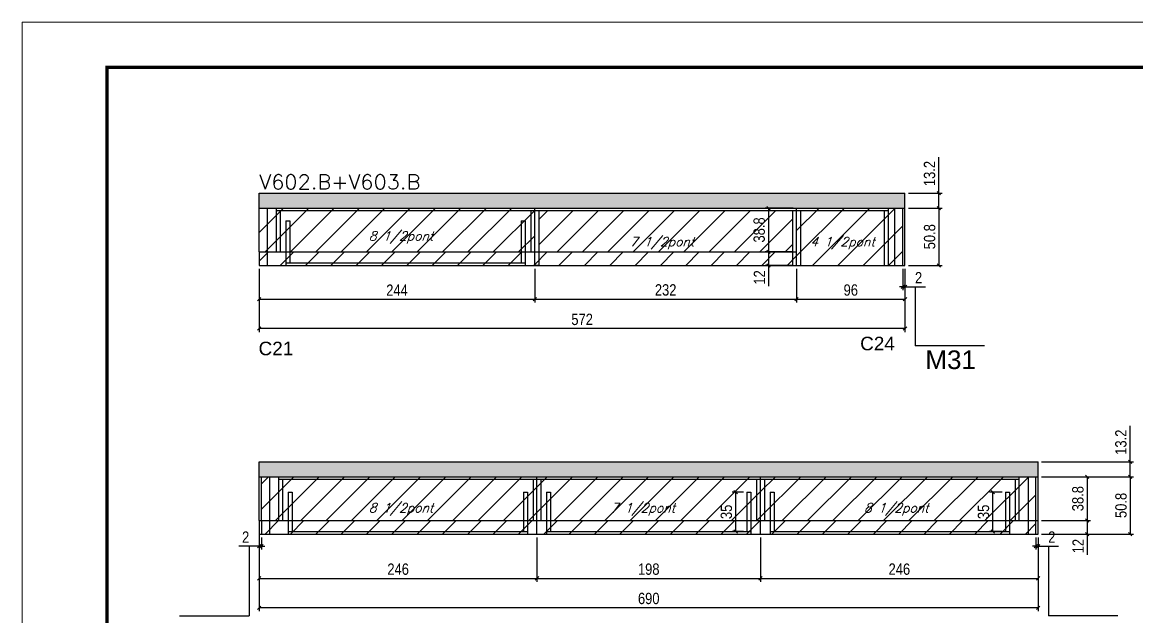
# Model space of a CAD drawing. Extents: x -20960 to -5926, y -2106 to 21915.
# Drawn here: x -9023 to -8036, y 19092 to 19618 of the extents above; entities that cross this region are included whole.
import ezdxf

# ---------------------------------------------------------------- set-up
doc = ezdxf.new("R2010")
doc.units = 0
doc.linetypes.add('DASHED', pattern=[0.75, 0.5, -0.25])
for name, color, linetype in [('5', 5, 'Continuous'), ('COTA', 241, 'Continuous'), ('NOMENCLATURA', 7, 'Continuous'), ('Painéis', 200, 'Continuous'), ('Reaproveitamento', 251, 'Continuous'), ('SARR_2.2x7', 40, 'Continuous'), ('SARR_3.5x7', 81, 'Continuous'), ('texto', 7, 'Continuous')]:
    doc.layers.add(name, color=color, linetype=linetype)
for name, color, linetype, lineweight in [('Folhas', 255, 'Continuous', 9), ('SARRAFO DE PRESSAO', 251, 'DASHED', 9), ('Texto Seção', 7, 'Continuous', 15)]:
    doc.layers.add(name, color=color, linetype=linetype, lineweight=lineweight)
doc.styles.add('COTA TECNICA', font='techl___.ttf', dxfattribs={"height": 10})
doc.styles.add('REGUA-120', font='ROMANS.shx', dxfattribs={"height": 15})
doc.styles.add('Romans', font='romans.shx')
doc.styles.get("Standard").update_dxf_attribs({"font": 'arial.ttf'})
doc.dimstyles.new('PAINEL', dxfattribs={"dimtxt": 10, "dimasz": 3, "dimexe": 3, "dimexo": 3, "dimgap": 3, "dimtad": 1, "dimdec": 1, "dimzin": 12, "dimdsep": 46, "dimtxsty": 'COTA TECNICA', "dimblk1": 'OBLIQUE', "dimblk2": 'OBLIQUE', "dimsah": 1, "dimcen": 0.9, "dimclrd": 4, "dimclre": 4, "dimclrt": 240, "dimadec": 1, "dimazin": 3, "dimtfac": 1, "dimtdec": 1, "dimtmove": 0, "dimatfit": 3, "dimfxl": 1, "dimtolj": 1, "dimtzin": 12, "dimarcsym": 0})
pattern_1 = [(45, (-149328.225, -7976.085), (-11.2253202, 11.2253202), [])]

# ---------------------------------------------------------------- blocks, each defined once
blk = doc.blocks.new('9999999999')
at = {"layer": 'Folhas'}
blk.add_lwpolyline([(98138.98, 34190.21), (99623.98, 34190.21), (99623.98, 35240.21), (98138.98, 35240.21)], close=True, dxfattribs=at)
at = {"layer": 'Folhas', "color": 30, "const_width": 3}
blk.add_lwpolyline([(98213.98, 34230.21), (99583.98, 34230.21), (99583.98, 35200.21), (98213.98, 35200.21)], close=True, dxfattribs=at)
blk = doc.blocks.new('_Oblique')
at = {"color": 0, "linetype": 'ByBlock', "lineweight": -2}
blk.add_line((-0.5, -0.5), (0.5, 0.5), dxfattribs=at)
blk = doc.blocks.new('*D170')
at = {"layer": 'COTA', "color": 4, "lineweight": -2, "ltscale": 25, "transparency": 16777216}
for p, q in [((-8813.55, 19400), (-8813.55, 19344.04)), ((-8241.55, 19400), (-8241.55, 19344.04)), ((-8241.55, 19347.04), (-8813.55, 19347.04))]:
    blk.add_line(p, q, dxfattribs=at)
at = {"layer": 'Defpoints', "color": 0, "ltscale": 25, "transparency": 16777216}
for p in [(-8813.55, 19403), (-8241.55, 19403), (-8813.55, 19347.04)]:
    blk.add_point(p, dxfattribs=at)
at = {"layer": 'COTA', "color": 4, "lineweight": -2, "ltscale": 25, "transparency": 16777216, "xscale": 3, "yscale": 3, "zscale": 3, "rotation": 180}
blk.add_blockref('_Oblique', (-8813.55, 19347.04), dxfattribs=at)
at = {"layer": 'COTA', "color": 4, "lineweight": -2, "ltscale": 25, "transparency": 16777216, "xscale": 3, "yscale": 3, "zscale": 3}
blk.add_blockref('_Oblique', (-8241.55, 19347.04), dxfattribs=at)
at = {"layer": 'COTA', "color": 240, "ltscale": 25, "transparency": 16777216, "insert": (-8527.55, 19355.14), "char_height": 10, "attachment_point": 5, "style": 'COTA TECNICA'}
blk.add_mtext('\\A1;572', dxfattribs=at)
blk = doc.blocks.new('*D171')
at = {"layer": 'COTA', "color": 4, "lineweight": -2, "ltscale": 25, "transparency": 16777216}
for p, q in [((-8813.55, 19400), (-8813.55, 19370.02)), ((-8569.55, 19400), (-8569.55, 19370.02)), ((-8813.55, 19373.02), (-8569.55, 19373.02))]:
    blk.add_line(p, q, dxfattribs=at)
at = {"layer": 'Defpoints', "color": 0, "ltscale": 25, "transparency": 16777216}
for p in [(-8813.55, 19403), (-8569.55, 19403), (-8569.55, 19373.02)]:
    blk.add_point(p, dxfattribs=at)
at = {"layer": 'COTA', "color": 4, "lineweight": -2, "ltscale": 25, "transparency": 16777216, "xscale": 3, "yscale": 3, "zscale": 3, "rotation": 180}
blk.add_blockref('_Oblique', (-8813.55, 19373.02), dxfattribs=at)
at = {"layer": 'COTA', "color": 4, "lineweight": -2, "ltscale": 25, "transparency": 16777216, "xscale": 3, "yscale": 3, "zscale": 3}
blk.add_blockref('_Oblique', (-8569.55, 19373.02), dxfattribs=at)
at = {"layer": 'COTA', "color": 240, "ltscale": 25, "transparency": 16777216, "insert": (-8691.55, 19381.1), "char_height": 10, "attachment_point": 5, "style": 'COTA TECNICA'}
blk.add_mtext('\\A1;244', dxfattribs=at)
blk = doc.blocks.new('*D172')
at = {"layer": 'COTA', "color": 4, "lineweight": -2, "ltscale": 25, "transparency": 16777216}
for p, q in [((-8569.55, 19400), (-8569.55, 19370.02)), ((-8337.55, 19400), (-8337.55, 19370.02)), ((-8569.55, 19373.02), (-8337.55, 19373.02))]:
    blk.add_line(p, q, dxfattribs=at)
at = {"layer": 'Defpoints', "color": 0, "ltscale": 25, "transparency": 16777216}
for p in [(-8569.55, 19403), (-8337.55, 19403), (-8337.55, 19373.02)]:
    blk.add_point(p, dxfattribs=at)
at = {"layer": 'COTA', "color": 4, "lineweight": -2, "ltscale": 25, "transparency": 16777216, "xscale": 3, "yscale": 3, "zscale": 3, "rotation": 180}
blk.add_blockref('_Oblique', (-8569.55, 19373.02), dxfattribs=at)
at = {"layer": 'COTA', "color": 4, "lineweight": -2, "ltscale": 25, "transparency": 16777216, "xscale": 3, "yscale": 3, "zscale": 3}
blk.add_blockref('_Oblique', (-8337.55, 19373.02), dxfattribs=at)
at = {"layer": 'COTA', "color": 240, "ltscale": 25, "transparency": 16777216, "insert": (-8453.55, 19381.24), "char_height": 10, "attachment_point": 5, "style": 'COTA TECNICA'}
blk.add_mtext('\\A1;232', dxfattribs=at)
blk = doc.blocks.new('*D173')
at = {"layer": 'COTA', "color": 4, "lineweight": -2, "ltscale": 25, "transparency": 16777216}
for p, q in [((-8337.55, 19400), (-8337.55, 19370.02)), ((-8241.55, 19400), (-8241.55, 19370.02)), ((-8337.55, 19373.02), (-8241.55, 19373.02))]:
    blk.add_line(p, q, dxfattribs=at)
at = {"layer": 'Defpoints', "color": 0, "ltscale": 25, "transparency": 16777216}
for p in [(-8337.55, 19403), (-8241.55, 19403), (-8241.55, 19373.02)]:
    blk.add_point(p, dxfattribs=at)
at = {"layer": 'COTA', "color": 4, "lineweight": -2, "ltscale": 25, "transparency": 16777216, "xscale": 3, "yscale": 3, "zscale": 3, "rotation": 180}
blk.add_blockref('_Oblique', (-8337.55, 19373.02), dxfattribs=at)
at = {"layer": 'COTA', "color": 4, "lineweight": -2, "ltscale": 25, "transparency": 16777216, "xscale": 3, "yscale": 3, "zscale": 3}
blk.add_blockref('_Oblique', (-8241.55, 19373.02), dxfattribs=at)
at = {"layer": 'COTA', "color": 240, "ltscale": 25, "transparency": 16777216, "insert": (-8289.55, 19381.15), "char_height": 10, "attachment_point": 5, "style": 'COTA TECNICA'}
blk.add_mtext('\\A1;96', dxfattribs=at)
blk = doc.blocks.new('*D174')
at = {"layer": 'COTA', "color": 4, "lineweight": -2, "ltscale": 25, "transparency": 16777216}
for p, q in [((-8238.55, 19453.8), (-8208.56, 19453.8)), ((-8211.56, 19453.8), (-8211.56, 19403)), ((-8238.55, 19403), (-8208.56, 19403))]:
    blk.add_line(p, q, dxfattribs=at)
at = {"layer": 'Defpoints', "color": 0, "ltscale": 25, "transparency": 16777216}
for p in [(-8241.55, 19453.8), (-8241.55, 19403), (-8211.56, 19403)]:
    blk.add_point(p, dxfattribs=at)
at = {"layer": 'COTA', "color": 4, "lineweight": -2, "ltscale": 25, "transparency": 16777216, "xscale": 3, "yscale": 3, "zscale": 3}
for p, rotation in [((-8211.56, 19453.8), 90), ((-8211.56, 19403), 270)]:
    blk.add_blockref('_Oblique', p, dxfattribs=dict(at, rotation=rotation))
at = {"layer": 'COTA', "color": 240, "ltscale": 25, "transparency": 16777216, "insert": (-8219.69, 19428.4), "char_height": 10, "attachment_point": 5, "rotation": 90, "style": 'COTA TECNICA'}
blk.add_mtext('\\A1;50.8', dxfattribs=at)
blk = doc.blocks.new('*D232')
at = {"layer": 'COTA', "color": 4, "lineweight": -2, "ltscale": 25, "transparency": 16777216}
for p, q in [((-8813.55, 19174.1), (-8813.55, 19096.94)), ((-8123.55, 19162.1), (-8123.55, 19096.94)), ((-8123.55, 19099.94), (-8813.55, 19099.94))]:
    blk.add_line(p, q, dxfattribs=at)
at = {"layer": 'Defpoints', "color": 0, "ltscale": 25, "transparency": 16777216}
for p in [(-8813.55, 19177.1), (-8123.55, 19165.1), (-8813.55, 19099.94)]:
    blk.add_point(p, dxfattribs=at)
at = {"layer": 'COTA', "color": 4, "lineweight": -2, "ltscale": 25, "transparency": 16777216, "xscale": 3, "yscale": 3, "zscale": 3, "rotation": 180}
blk.add_blockref('_Oblique', (-8813.55, 19099.94), dxfattribs=at)
at = {"layer": 'COTA', "color": 4, "lineweight": -2, "ltscale": 25, "transparency": 16777216, "xscale": 3, "yscale": 3, "zscale": 3}
blk.add_blockref('_Oblique', (-8123.55, 19099.94), dxfattribs=at)
at = {"layer": 'COTA', "color": 240, "ltscale": 25, "transparency": 16777216, "insert": (-8468.55, 19108.08), "char_height": 10, "attachment_point": 5, "style": 'COTA TECNICA'}
blk.add_mtext('\\A1;690', dxfattribs=at)
blk = doc.blocks.new('*D233')
at = {"layer": 'COTA', "color": 4, "lineweight": -2, "ltscale": 25, "transparency": 16777216}
for p, q in [((-8813.55, 19174.1), (-8813.55, 19122.93)), ((-8567.55, 19162.1), (-8567.55, 19122.93)), ((-8813.55, 19125.93), (-8567.55, 19125.93))]:
    blk.add_line(p, q, dxfattribs=at)
at = {"layer": 'Defpoints', "color": 0, "ltscale": 25, "transparency": 16777216}
for p in [(-8813.55, 19177.1), (-8567.55, 19165.1), (-8567.55, 19125.93)]:
    blk.add_point(p, dxfattribs=at)
at = {"layer": 'COTA', "color": 4, "lineweight": -2, "ltscale": 25, "transparency": 16777216, "xscale": 3, "yscale": 3, "zscale": 3, "rotation": 180}
blk.add_blockref('_Oblique', (-8813.55, 19125.93), dxfattribs=at)
at = {"layer": 'COTA', "color": 4, "lineweight": -2, "ltscale": 25, "transparency": 16777216, "xscale": 3, "yscale": 3, "zscale": 3}
blk.add_blockref('_Oblique', (-8567.55, 19125.93), dxfattribs=at)
at = {"layer": 'COTA', "color": 240, "ltscale": 25, "transparency": 16777216, "insert": (-8690.55, 19134.03), "char_height": 10, "attachment_point": 5, "style": 'COTA TECNICA'}
blk.add_mtext('\\A1;246', dxfattribs=at)
blk = doc.blocks.new('*D175')
at = {"layer": 'COTA', "color": 4, "lineweight": -2, "ltscale": 25, "transparency": 16777216}
for p, q in [((-8567.55, 19162.1), (-8567.55, 19122.93)), ((-8369.55, 19162.1), (-8369.55, 19122.93)), ((-8567.55, 19125.93), (-8369.55, 19125.93))]:
    blk.add_line(p, q, dxfattribs=at)
at = {"layer": 'Defpoints', "color": 0, "ltscale": 25, "transparency": 16777216}
for p in [(-8567.55, 19165.1), (-8369.55, 19165.1), (-8369.55, 19125.93)]:
    blk.add_point(p, dxfattribs=at)
at = {"layer": 'COTA', "color": 4, "lineweight": -2, "ltscale": 25, "transparency": 16777216, "xscale": 3, "yscale": 3, "zscale": 3, "rotation": 180}
blk.add_blockref('_Oblique', (-8567.55, 19125.93), dxfattribs=at)
at = {"layer": 'COTA', "color": 4, "lineweight": -2, "ltscale": 25, "transparency": 16777216, "xscale": 3, "yscale": 3, "zscale": 3}
blk.add_blockref('_Oblique', (-8369.55, 19125.93), dxfattribs=at)
at = {"layer": 'COTA', "color": 240, "ltscale": 25, "transparency": 16777216, "insert": (-8468.55, 19134.03), "char_height": 10, "attachment_point": 5, "style": 'COTA TECNICA'}
blk.add_mtext('\\A1;198', dxfattribs=at)
blk = doc.blocks.new('*D176')
at = {"layer": 'COTA', "color": 4, "lineweight": -2, "ltscale": 25, "transparency": 16777216}
for p, q in [((-8369.55, 19162.1), (-8369.55, 19122.93)), ((-8123.55, 19162.1), (-8123.55, 19122.93)), ((-8369.55, 19125.93), (-8123.55, 19125.93))]:
    blk.add_line(p, q, dxfattribs=at)
at = {"layer": 'Defpoints', "color": 0, "ltscale": 25, "transparency": 16777216}
for p in [(-8369.55, 19165.1), (-8123.55, 19165.1), (-8123.55, 19125.93)]:
    blk.add_point(p, dxfattribs=at)
at = {"layer": 'COTA', "color": 4, "lineweight": -2, "ltscale": 25, "transparency": 16777216, "xscale": 3, "yscale": 3, "zscale": 3, "rotation": 180}
blk.add_blockref('_Oblique', (-8369.55, 19125.93), dxfattribs=at)
at = {"layer": 'COTA', "color": 4, "lineweight": -2, "ltscale": 25, "transparency": 16777216, "xscale": 3, "yscale": 3, "zscale": 3}
blk.add_blockref('_Oblique', (-8123.55, 19125.93), dxfattribs=at)
at = {"layer": 'COTA', "color": 240, "ltscale": 25, "transparency": 16777216, "insert": (-8246.55, 19134.03), "char_height": 10, "attachment_point": 5, "style": 'COTA TECNICA'}
blk.add_mtext('\\A1;246', dxfattribs=at)
blk = doc.blocks.new('*D234')
at = {"layer": 'COTA', "color": 4, "lineweight": -2, "ltscale": 25, "transparency": 16777216}
for p, q in [((-8120.55, 19215.9), (-8077.11, 19215.9)), ((-8080.11, 19215.9), (-8080.11, 19177.1)), ((-8120.55, 19177.1), (-8077.11, 19177.1))]:
    blk.add_line(p, q, dxfattribs=at)
at = {"layer": 'Defpoints', "color": 0, "ltscale": 25, "transparency": 16777216}
for p in [(-8123.55, 19215.9), (-8123.55, 19177.1), (-8080.11, 19177.1)]:
    blk.add_point(p, dxfattribs=at)
at = {"layer": 'COTA', "color": 4, "lineweight": -2, "ltscale": 25, "transparency": 16777216, "xscale": 3, "yscale": 3, "zscale": 3}
for p, rotation in [((-8080.11, 19215.9), 90), ((-8080.11, 19177.1), 270)]:
    blk.add_blockref('_Oblique', p, dxfattribs=dict(at, rotation=rotation))
at = {"layer": 'COTA', "color": 240, "ltscale": 25, "transparency": 16777216, "insert": (-8088.35, 19196.5), "char_height": 10, "attachment_point": 5, "rotation": 90, "style": 'COTA TECNICA'}
blk.add_mtext('\\A1;38.8', dxfattribs=at)
blk = doc.blocks.new('*D235')
at = {"layer": 'COTA', "color": 4, "lineweight": -2, "ltscale": 25, "transparency": 16777216}
for p, q in [((-8042.03, 19229.1), (-8042.03, 19260.84)), ((-8120.55, 19229.1), (-8039.03, 19229.1)), ((-8042.03, 19215.9), (-8042.03, 19229.1)), ((-8120.55, 19215.9), (-8039.03, 19215.9))]:
    blk.add_line(p, q, dxfattribs=at)
at = {"layer": 'Defpoints', "color": 0, "ltscale": 25, "transparency": 16777216}
for p in [(-8123.55, 19229.1), (-8042.03, 19229.1), (-8123.55, 19215.9)]:
    blk.add_point(p, dxfattribs=at)
at = {"layer": 'COTA', "color": 4, "lineweight": -2, "ltscale": 25, "transparency": 16777216, "xscale": 3, "yscale": 3, "zscale": 3}
for p, rotation in [((-8042.03, 19229.1), 90), ((-8042.03, 19215.9), 270)]:
    blk.add_blockref('_Oblique', p, dxfattribs=dict(at, rotation=rotation))
at = {"layer": 'COTA', "color": 240, "ltscale": 25, "transparency": 16777216, "insert": (-8050.25, 19246.47), "char_height": 10, "attachment_point": 5, "rotation": 90, "style": 'COTA TECNICA'}
blk.add_mtext('\\A1;13.2', dxfattribs=at)
blk = doc.blocks.new('*D177')
at = {"layer": 'COTA', "color": 4, "lineweight": -2, "ltscale": 25, "transparency": 16777216}
for p, q in [((-8125.55, 19154.47), (-8128.55, 19154.47)), ((-8125.55, 19162.1), (-8125.55, 19151.47)), ((-8125.55, 19154.47), (-8123.55, 19154.47)), ((-8123.55, 19162.1), (-8123.55, 19151.47)), ((-8123.55, 19154.47), (-8105.44, 19154.47))]:
    blk.add_line(p, q, dxfattribs=at)
at = {"layer": 'Defpoints', "color": 0, "ltscale": 25, "transparency": 16777216}
for p in [(-8125.55, 19165.1), (-8123.55, 19165.1), (-8123.55, 19154.47)]:
    blk.add_point(p, dxfattribs=at)
at = {"layer": 'COTA', "color": 4, "lineweight": -2, "ltscale": 25, "transparency": 16777216, "xscale": 3, "yscale": 3, "zscale": 3}
blk.add_blockref('_Oblique', (-8125.55, 19154.47), dxfattribs=at)
at = {"layer": 'COTA', "color": 4, "lineweight": -2, "ltscale": 25, "transparency": 16777216, "xscale": 3, "yscale": 3, "zscale": 3, "rotation": 180}
blk.add_blockref('_Oblique', (-8123.55, 19154.47), dxfattribs=at)
at = {"layer": 'COTA', "color": 240, "ltscale": 25, "transparency": 16777216, "insert": (-8111.5, 19162.47), "char_height": 10, "attachment_point": 5, "style": 'COTA TECNICA'}
blk.add_mtext('\\A1;2', dxfattribs=at)
blk = doc.blocks.new('*D178')
at = {"layer": 'COTA', "color": 4, "lineweight": -2, "ltscale": 25, "transparency": 16777216}
for p, q in [((-8813.55, 19154.47), (-8831.66, 19154.47)), ((-8813.55, 19162.1), (-8813.55, 19151.47)), ((-8811.55, 19154.47), (-8813.55, 19154.47)), ((-8811.55, 19162.1), (-8811.55, 19151.47)), ((-8811.55, 19154.47), (-8808.55, 19154.47))]:
    blk.add_line(p, q, dxfattribs=at)
at = {"layer": 'Defpoints', "color": 0, "ltscale": 25, "transparency": 16777216}
for p in [(-8813.55, 19165.1), (-8811.55, 19165.1), (-8813.55, 19154.47)]:
    blk.add_point(p, dxfattribs=at)
at = {"layer": 'COTA', "color": 4, "lineweight": -2, "ltscale": 25, "transparency": 16777216, "xscale": 3, "yscale": 3, "zscale": 3}
blk.add_blockref('_Oblique', (-8813.55, 19154.47), dxfattribs=at)
at = {"layer": 'COTA', "color": 4, "lineweight": -2, "ltscale": 25, "transparency": 16777216, "xscale": 3, "yscale": 3, "zscale": 3, "rotation": 180}
blk.add_blockref('_Oblique', (-8811.55, 19154.47), dxfattribs=at)
at = {"layer": 'COTA', "color": 240, "ltscale": 25, "transparency": 16777216, "insert": (-8825.61, 19162.47), "char_height": 10, "attachment_point": 5, "style": 'COTA TECNICA'}
blk.add_mtext('\\A1;2', dxfattribs=at)
blk = doc.blocks.new('*D239')
at = {"layer": 'COTA', "color": 4, "lineweight": -2, "ltscale": 25, "transparency": 16777216}
for p, q in [((-8211.56, 19467), (-8211.56, 19498.73)), ((-8238.55, 19467), (-8208.56, 19467)), ((-8211.56, 19453.8), (-8211.56, 19467)), ((-8238.55, 19453.8), (-8208.56, 19453.8))]:
    blk.add_line(p, q, dxfattribs=at)
at = {"layer": 'Defpoints', "color": 0, "ltscale": 25, "transparency": 16777216}
for p in [(-8241.55, 19467), (-8211.56, 19467), (-8241.55, 19453.8)]:
    blk.add_point(p, dxfattribs=at)
at = {"layer": 'COTA', "color": 4, "lineweight": -2, "ltscale": 25, "transparency": 16777216, "xscale": 3, "yscale": 3, "zscale": 3}
for p, rotation in [((-8211.56, 19467), 90), ((-8211.56, 19453.8), 270)]:
    blk.add_blockref('_Oblique', p, dxfattribs=dict(at, rotation=rotation))
at = {"layer": 'COTA', "color": 240, "ltscale": 25, "transparency": 16777216, "insert": (-8219.78, 19484.36), "char_height": 10, "attachment_point": 5, "rotation": 90, "style": 'COTA TECNICA'}
blk.add_mtext('\\A1;13.2', dxfattribs=at)
blk = doc.blocks.new('*D240')
at = {"layer": 'COTA', "color": 4, "lineweight": -2, "ltscale": 25, "transparency": 16777216}
for p, q in [((-8243.55, 19400), (-8243.55, 19381.11)), ((-8241.55, 19400), (-8241.55, 19381.11)), ((-8243.55, 19384.11), (-8246.55, 19384.11)), ((-8243.55, 19384.11), (-8241.55, 19384.11)), ((-8241.55, 19384.11), (-8223.44, 19384.11))]:
    blk.add_line(p, q, dxfattribs=at)
at = {"layer": 'Defpoints', "color": 0, "ltscale": 25, "transparency": 16777216}
for p in [(-8243.55, 19403), (-8241.55, 19403), (-8241.55, 19384.11)]:
    blk.add_point(p, dxfattribs=at)
at = {"layer": 'COTA', "color": 4, "lineweight": -2, "ltscale": 25, "transparency": 16777216, "xscale": 3, "yscale": 3, "zscale": 3}
blk.add_blockref('_Oblique', (-8243.55, 19384.11), dxfattribs=at)
at = {"layer": 'COTA', "color": 4, "lineweight": -2, "ltscale": 25, "transparency": 16777216, "xscale": 3, "yscale": 3, "zscale": 3, "rotation": 180}
blk.add_blockref('_Oblique', (-8241.55, 19384.11), dxfattribs=at)
at = {"layer": 'COTA', "color": 240, "ltscale": 25, "transparency": 16777216, "insert": (-8229.5, 19392.11), "char_height": 10, "attachment_point": 5, "style": 'COTA TECNICA'}
blk.add_mtext('\\A1;2', dxfattribs=at)
blk = doc.blocks.new('*D241')
at = {"layer": 'COTA', "color": 4, "lineweight": -2, "ltscale": 25, "transparency": 16777216}
for p, q in [((-8120.55, 19177.1), (-8077.11, 19177.1)), ((-8080.11, 19177.1), (-8080.11, 19165.1)), ((-8120.55, 19165.1), (-8077.11, 19165.1)), ((-8080.11, 19165.1), (-8080.11, 19146.79))]:
    blk.add_line(p, q, dxfattribs=at)
at = {"layer": 'Defpoints', "color": 0, "ltscale": 25, "transparency": 16777216}
for p in [(-8123.55, 19177.1), (-8080.11, 19177.1), (-8123.55, 19165.1)]:
    blk.add_point(p, dxfattribs=at)
at = {"layer": 'COTA', "color": 4, "lineweight": -2, "ltscale": 25, "transparency": 16777216, "xscale": 3, "yscale": 3, "zscale": 3}
for p, rotation in [((-8080.11, 19177.1), 90), ((-8080.11, 19165.1), 270)]:
    blk.add_blockref('_Oblique', p, dxfattribs=dict(at, rotation=rotation))
at = {"layer": 'COTA', "color": 240, "ltscale": 25, "transparency": 16777216, "insert": (-8088.17, 19154.45), "char_height": 10, "attachment_point": 5, "rotation": 90, "style": 'COTA TECNICA'}
blk.add_mtext('\\A1;12', dxfattribs=at)
blk = doc.blocks.new('*D242')
at = {"layer": 'COTA', "color": 4, "lineweight": -2, "ltscale": 25, "transparency": 16777216}
for p, q in [((-8120.55, 19215.9), (-8039.03, 19215.9)), ((-8042.03, 19215.9), (-8042.03, 19165.1)), ((-8120.55, 19165.1), (-8039.03, 19165.1))]:
    blk.add_line(p, q, dxfattribs=at)
at = {"layer": 'Defpoints', "color": 0, "ltscale": 25, "transparency": 16777216}
for p in [(-8123.55, 19215.9), (-8123.55, 19165.1), (-8042.03, 19165.1)]:
    blk.add_point(p, dxfattribs=at)
at = {"layer": 'COTA', "color": 4, "lineweight": -2, "ltscale": 25, "transparency": 16777216, "xscale": 3, "yscale": 3, "zscale": 3}
for p, rotation in [((-8042.03, 19215.9), 90), ((-8042.03, 19165.1), 270)]:
    blk.add_blockref('_Oblique', p, dxfattribs=dict(at, rotation=rotation))
at = {"layer": 'COTA', "color": 240, "ltscale": 25, "transparency": 16777216, "insert": (-8050.16, 19190.5), "char_height": 10, "attachment_point": 5, "rotation": 90, "style": 'COTA TECNICA'}
blk.add_mtext('\\A1;50.8', dxfattribs=at)
blk = doc.blocks.new('*D243')
at = {"layer": 'COTA', "color": 4, "lineweight": -2, "ltscale": 25, "transparency": 16777216}
for p, q in [((-8155.55, 19202.27), (-8166.75, 19202.27)), ((-8163.75, 19167.3), (-8163.75, 19202.27)), ((-8155.55, 19167.3), (-8166.75, 19167.3))]:
    blk.add_line(p, q, dxfattribs=at)
at = {"layer": 'Defpoints', "color": 0, "ltscale": 25, "transparency": 16777216}
for p in [(-8163.75, 19202.27), (-8152.55, 19202.27), (-8152.55, 19167.3)]:
    blk.add_point(p, dxfattribs=at)
at = {"layer": 'COTA', "color": 4, "lineweight": -2, "ltscale": 25, "transparency": 16777216, "xscale": 3, "yscale": 3, "zscale": 3}
for p, rotation in [((-8163.75, 19202.27), 90), ((-8163.75, 19167.3), 270)]:
    blk.add_blockref('_Oblique', p, dxfattribs=dict(at, rotation=rotation))
at = {"layer": 'COTA', "color": 240, "ltscale": 25, "transparency": 16777216, "insert": (-8171.97, 19184.79), "char_height": 10, "attachment_point": 5, "rotation": 90, "style": 'COTA TECNICA'}
blk.add_mtext('\\A1;35', dxfattribs=at)
blk = doc.blocks.new('*D247')
at = {"layer": 'COTA', "color": 4, "lineweight": -2, "ltscale": 25, "transparency": 16777216}
for p, q in [((-8384.55, 19202.27), (-8394.54, 19202.27)), ((-8391.54, 19202.27), (-8391.54, 19167.3)), ((-8384.55, 19167.3), (-8394.54, 19167.3))]:
    blk.add_line(p, q, dxfattribs=at)
at = {"layer": 'Defpoints', "color": 0, "ltscale": 25, "transparency": 16777216}
for p in [(-8381.55, 19202.27), (-8391.54, 19167.3), (-8381.55, 19167.3)]:
    blk.add_point(p, dxfattribs=at)
at = {"layer": 'COTA', "color": 4, "lineweight": -2, "ltscale": 25, "transparency": 16777216, "xscale": 3, "yscale": 3, "zscale": 3}
for p, rotation in [((-8391.54, 19202.27), 90), ((-8391.54, 19167.3), 270)]:
    blk.add_blockref('_Oblique', p, dxfattribs=dict(at, rotation=rotation))
at = {"layer": 'COTA', "color": 240, "ltscale": 25, "transparency": 16777216, "insert": (-8399.76, 19184.79), "char_height": 10, "attachment_point": 5, "rotation": 90, "style": 'COTA TECNICA'}
blk.add_mtext('\\A1;35', dxfattribs=at)
blk = doc.blocks.new('*D248')
at = {"layer": 'COTA', "color": 4, "lineweight": -2, "ltscale": 25, "transparency": 16777216}
for p, q in [((-8340.55, 19453.8), (-8365.42, 19453.8)), ((-8362.42, 19453.8), (-8362.42, 19415)), ((-8340.55, 19415), (-8365.42, 19415))]:
    blk.add_line(p, q, dxfattribs=at)
at = {"layer": 'Defpoints', "color": 0, "ltscale": 25, "transparency": 16777216}
for p in [(-8337.55, 19453.8), (-8362.42, 19415), (-8337.55, 19415)]:
    blk.add_point(p, dxfattribs=at)
at = {"layer": 'COTA', "color": 4, "lineweight": -2, "ltscale": 25, "transparency": 16777216, "xscale": 3, "yscale": 3, "zscale": 3}
for p, rotation in [((-8362.42, 19453.8), 90), ((-8362.42, 19415), 270)]:
    blk.add_blockref('_Oblique', p, dxfattribs=dict(at, rotation=rotation))
at = {"layer": 'COTA', "color": 240, "ltscale": 25, "transparency": 16777216, "insert": (-8370.66, 19434.4), "char_height": 10, "attachment_point": 5, "rotation": 90, "style": 'COTA TECNICA'}
blk.add_mtext('\\A1;38.8', dxfattribs=at)
blk = doc.blocks.new('*D185')
at = {"layer": 'COTA', "color": 4, "lineweight": -2, "ltscale": 25, "transparency": 16777216}
for p, q in [((-8340.55, 19415), (-8365.42, 19415)), ((-8362.42, 19415), (-8362.42, 19403)), ((-8340.55, 19403), (-8365.42, 19403)), ((-8362.42, 19403), (-8362.42, 19384.68))]:
    blk.add_line(p, q, dxfattribs=at)
at = {"layer": 'Defpoints', "color": 0, "ltscale": 25, "transparency": 16777216}
for p in [(-8337.55, 19415), (-8362.42, 19403), (-8337.55, 19403)]:
    blk.add_point(p, dxfattribs=at)
at = {"layer": 'COTA', "color": 4, "lineweight": -2, "ltscale": 25, "transparency": 16777216, "xscale": 3, "yscale": 3, "zscale": 3}
for p, rotation in [((-8362.42, 19415), 90), ((-8362.42, 19403), 270)]:
    blk.add_blockref('_Oblique', p, dxfattribs=dict(at, rotation=rotation))
at = {"layer": 'COTA', "color": 240, "ltscale": 25, "transparency": 16777216, "insert": (-8370.47, 19392.34), "char_height": 10, "attachment_point": 5, "rotation": 90, "style": 'COTA TECNICA'}
blk.add_mtext('\\A1;12', dxfattribs=at)

msp = doc.modelspace()

# ---------------------------------------------------------------- hatches: boundary and pattern name
at = {"layer": 'COTA', "linetype": 'ByBlock'}
h = msp.add_hatch(dxfattribs=at)
h.set_pattern_fill('AR-CONC', color=256, scale=0.03)
h.set_pattern_definition([(50, (-148065.0433, -13725.627), (5.46554007, -0.47817257), [0.5715, -6.2865]), (355, (-148065.0433, -13725.627), (-1.05730264, 5.73170536), [0.4572, -5.02921753]), (100.4514447, (-148064.588, -13725.6667), (4.40823741, 5.25353256), [0.48570026, -5.34270734]), (46.1842, (-148065.043, -13724.103), (8.13237123, -1.26126984), [0.85725, -9.42975]), (96.6355576, (-148064.366, -13724.208), (7.122124, 7.42278374), [0.7285507, -8.01406824]), (351.184151, (-148065.043, -13724.103), (7.122124, 7.42278374), [0.685799, -7.54379196]), (21, (-148064.2813, -13724.484), (4.54843174, -3.06795595), [0.5715, -6.2865]), (326, (-148064.2813, -13724.484), (1.85406085, 5.52563898), [0.4572, -5.0292]), (71.451445, (-148063.9023, -13724.7395), (6.40249258, 2.45768307), [0.48570026, -5.34269813]), (37.5, (-148065.0433, -13725.6269), (0.092658098, 2.536651166), [0, -4.96824, 0, -5.1054, 0, -5.04825]), (7.5, (-148065.0433, -13725.627), (2.004589875, 3.005417245), [0, -2.91084, 0, -4.85394, 0, -1.92405]), (327.5, (-148066.7426, -13725.6269), (4.067717855, -0.17186232), [0, -1.905, 0, -5.9436, 0, -7.8867]), (317.5, (-148067.5046, -13725.627), (4.44387544, 0.76279473), [0, -2.4765, 0, -3.94716, 0, -5.6007])])
h.paths.add_polyline_path([(-8241.55, 19453.8), (-8241.55, 19467), (-8813.55, 19467), (-8813.55, 19453.8)])
h = msp.add_hatch(dxfattribs=at)
h.set_pattern_fill('AR-CONC', color=256, scale=0.03)
h.set_pattern_definition([(50, (-148065.0433, -13963.521), (5.46554007, -0.47817257), [0.5715, -6.2865]), (355, (-148065.0433, -13963.521), (-1.05730264, 5.73170536), [0.4572, -5.02921753]), (100.4514447, (-148064.588, -13963.561), (4.40823741, 5.25353256), [0.48570026, -5.34270734]), (46.1842, (-148065.043, -13961.997), (8.13237123, -1.26126984), [0.85725, -9.42975]), (96.6355576, (-148064.366, -13962.102), (7.122124, 7.42278374), [0.7285507, -8.01406824]), (351.184151, (-148065.043, -13961.997), (7.122124, 7.42278374), [0.685799, -7.54379196]), (21, (-148064.2813, -13962.378), (4.54843174, -3.06795595), [0.5715, -6.2865]), (326, (-148064.2813, -13962.378), (1.85406085, 5.52563898), [0.4572, -5.0292]), (71.451445, (-148063.9023, -13962.634), (6.40249258, 2.45768307), [0.48570026, -5.34269813]), (37.5, (-148065.0433, -13963.5211), (0.092658098, 2.536651166), [0, -4.96824, 0, -5.1054, 0, -5.04825]), (7.5, (-148065.0433, -13963.521), (2.004589875, 3.005417245), [0, -2.91084, 0, -4.85394, 0, -1.92405]), (327.5, (-148066.7426, -13963.5211), (4.067717855, -0.17186232), [0, -1.905, 0, -5.9436, 0, -7.8867]), (317.5, (-148067.5046, -13963.521), (4.44387544, 0.76279473), [0, -2.4765, 0, -3.94716, 0, -5.6007])])
h.paths.add_polyline_path([(-8123.55, 19215.9), (-8123.55, 19229.1), (-8813.55, 19229.1), (-8813.55, 19215.9)])
at = {"layer": 'Reaproveitamento', "ltscale": 25}
h = msp.add_hatch(dxfattribs=at)
h.set_pattern_fill('ANSI31', color=256, scale=5)
h.set_pattern_definition(pattern_1)
h.paths.add_polyline_path([(-8813.55, 19453.8), (-8813.55, 19415), (-8569.55, 19415), (-8569.55, 19453.8)])
h.paths.add_polyline_path([(-8724.31, 19419.77), (-8656.69, 19419.77), (-8651.19, 19435.75), (-8718.81, 19435.75)], flags=24)
h = msp.add_hatch(dxfattribs=at)
h.set_pattern_fill('ANSI31', color=256, scale=5)
h.set_pattern_definition([(45, (-147729.725, -10273.235), (-11.2253202, 11.2253202), [])])
h.paths.add_polyline_path([(-8566.05, 19451.6), (-8566.05, 19415), (-8341.05, 19415), (-8341.05, 19451.6)])
h.paths.add_polyline_path([(-8493.63, 19414.66), (-8426.01, 19414.66), (-8420.51, 19430.64), (-8488.13, 19430.64)], flags=9)
at = {"layer": 'Reaproveitamento'}
h = msp.add_hatch(dxfattribs=at)
h.set_pattern_fill('ANSI31', color=256, scale=5)
h.paths.add_polyline_path([(-8337.55, 19453.8), (-8337.55, 19403), (-8243.55, 19403), (-8243.55, 19453.8)])
h = msp.add_hatch(dxfattribs=at)
h.set_pattern_fill('ANSI31', color=256, scale=5)
h.paths.add_polyline_path([(-8813.55, 19415), (-8813.55, 19403), (-8569.55, 19403), (-8569.55, 19415)])
h = msp.add_hatch(dxfattribs=at)
h.set_pattern_fill('ANSI31', color=256, scale=5)
h.paths.add_polyline_path([(-8337.55, 19403), (-8337.55, 19415), (-8569.55, 19415), (-8569.55, 19403)])
at = {"layer": 'Reaproveitamento', "ltscale": 25}
h = msp.add_hatch(dxfattribs=at)
h.set_pattern_fill('ANSI31', color=256, scale=5)
h.set_pattern_definition(pattern_1)
h.paths.add_polyline_path([(-8811.55, 19215.9), (-8811.55, 19177.1), (-8567.55, 19177.1), (-8567.55, 19215.9)])
h.paths.add_polyline_path([(-8724.31, 19179.07), (-8656.69, 19179.07), (-8651.19, 19195.04), (-8718.81, 19195.04)], flags=24)
h = msp.add_hatch(dxfattribs=at)
h.set_pattern_fill('ANSI31', color=256, scale=5)
h.set_pattern_definition(pattern_1)
h.paths.add_polyline_path([(-8369.55, 19215.9), (-8567.55, 19215.9), (-8567.55, 19177.1), (-8369.55, 19177.1)])
h = msp.add_hatch(dxfattribs=at)
h.set_pattern_fill('ANSI31', color=256, scale=5)
h.set_pattern_definition(pattern_1)
h.paths.add_polyline_path([(-8125.55, 19215.9), (-8369.55, 19215.9), (-8369.55, 19177.1), (-8125.55, 19177.1)])
at = {"layer": 'Reaproveitamento'}
h = msp.add_hatch(dxfattribs=at)
h.set_pattern_fill('ANSI31', color=256, scale=5)
h.paths.add_polyline_path([(-8567.55, 19165.1), (-8567.55, 19177.1), (-8811.55, 19177.1), (-8811.55, 19165.1)])
h = msp.add_hatch(dxfattribs=at)
h.set_pattern_fill('ANSI31', color=256, scale=5)
h.paths.add_polyline_path([(-8369.55, 19165.1), (-8369.55, 19177.1), (-8567.55, 19177.1), (-8567.55, 19165.1)])
h = msp.add_hatch(dxfattribs=at)
h.set_pattern_fill('ANSI31', color=256, scale=5)
h.paths.add_polyline_path([(-8125.55, 19165.1), (-8125.55, 19177.1), (-8369.55, 19177.1), (-8369.55, 19165.1)])

# ---------------------------------------------------------------- linework, layer by layer
at = {"layer": 'COTA', "linetype": 'ByBlock'}
for p, q in [((-8813.55, 19467), (-8241.55, 19467)), ((-8813.55, 19453.8), (-8813.55, 19467)), ((-8813.55, 19467), (-8241.55, 19467)), ((-8241.55, 19453.8), (-8241.55, 19467)), ((-8813.55, 19229.1), (-8123.55, 19229.1)), ((-8813.55, 19215.9), (-8813.55, 19229.1)), ((-8813.55, 19229.1), (-8123.55, 19229.1)), ((-8123.55, 19215.9), (-8123.55, 19229.1))]:
    msp.add_line(p, q, dxfattribs=at)
at = {"layer": 'NOMENCLATURA', "linetype": 'Continuous'}
for p, q in [((-8232.5, 19384.11), (-8232.5, 19331.71)), ((-8171, 19331.71), (-8232.5, 19331.71)), ((-8822.61, 19154.47), (-8822.61, 19092.87)), ((-8114.5, 19154.47), (-8114.5, 19092.87)), ((-8884.1, 19092.87), (-8822.61, 19092.87)), ((-8053, 19092.87), (-8114.5, 19092.87))]:
    msp.add_line(p, q, dxfattribs=at)
at = {"layer": 'Painéis'}
for p, q in [((-8813.55, 19453.8), (-8241.55, 19453.8)), ((-8813.55, 19415), (-8337.55, 19415)), ((-8813.55, 19403), (-8241.55, 19403)), ((-8813.55, 19215.9), (-8123.55, 19215.9)), ((-8813.55, 19177.1), (-8123.55, 19177.1)), ((-8813.55, 19165.1), (-8123.55, 19165.1))]:
    msp.add_line(p, q, dxfattribs=at)
at = {"layer": 'Painéis', "ltscale": 25}
for p, q in [((-8813.55, 19415), (-8813.55, 19453.8)), ((-8569.55, 19403), (-8569.55, 19453.8)), ((-8337.55, 19403), (-8337.55, 19453.8)), ((-8243.55, 19403), (-8243.55, 19453.8)), ((-8241.55, 19403), (-8241.55, 19453.8)), ((-8813.55, 19415), (-8813.55, 19403)), ((-8813.55, 19177.1), (-8813.55, 19215.9)), ((-8811.55, 19177.1), (-8811.55, 19215.9)), ((-8567.55, 19165.1), (-8567.55, 19215.9)), ((-8369.55, 19165.1), (-8369.55, 19215.9)), ((-8125.55, 19165.1), (-8125.55, 19215.9)), ((-8123.55, 19165.1), (-8123.55, 19215.9)), ((-8813.55, 19177.1), (-8813.55, 19165.1)), ((-8811.55, 19177.1), (-8811.55, 19165.1))]:
    msp.add_line(p, q, dxfattribs=at)
at = {"layer": 'SARR_2.2x7', "linetype": 'Continuous'}
for p, q in [((-8806.55, 19453.8), (-8806.55, 19415)), ((-8798.55, 19451.6), (-8256.55, 19451.6)), ((-8250.55, 19403), (-8250.55, 19453.8)), ((-8806.55, 19415), (-8806.55, 19403)), ((-8790.05, 19405.2), (-8578.05, 19405.2)), ((-8790.05, 19403), (-8578.05, 19403)), ((-8804.55, 19215.9), (-8804.55, 19177.1)), ((-8796.55, 19213.7), (-8140.55, 19213.7)), ((-8132.55, 19215.9), (-8132.55, 19177.1)), ((-8804.55, 19177.1), (-8804.55, 19165.1)), ((-8132.55, 19177.1), (-8132.55, 19165.1)), ((-8788.05, 19167.3), (-8576.05, 19167.3)), ((-8788.05, 19165.1), (-8576.05, 19165.1)), ((-8559.05, 19167.3), (-8378.05, 19167.3)), ((-8559.05, 19165.1), (-8378.05, 19165.1)), ((-8361.05, 19167.3), (-8149.05, 19167.3)), ((-8361.05, 19165.1), (-8149.05, 19165.1))]:
    msp.add_line(p, q, dxfattribs=at)
at = {"layer": 'SARR_3.5x7'}
for p, q in [((-8798.55, 19453.8), (-8798.55, 19415)), ((-8795.05, 19451.6), (-8795.05, 19415)), ((-8573.05, 19451.6), (-8573.05, 19415)), ((-8566.05, 19451.6), (-8566.05, 19403)), ((-8341.05, 19451.6), (-8341.05, 19403)), ((-8334.05, 19451.6), (-8334.05, 19403)), ((-8260.05, 19451.6), (-8260.05, 19403)), ((-8256.55, 19453.8), (-8256.55, 19403)), ((-8790.05, 19442.37), (-8790.05, 19403)), ((-8790.05, 19442.37), (-8786.55, 19442.37)), ((-8786.55, 19442.37), (-8786.55, 19405.2)), ((-8581.55, 19442.37), (-8581.55, 19405.2)), ((-8581.55, 19442.37), (-8578.05, 19442.37)), ((-8578.05, 19442.37), (-8578.05, 19403)), ((-8566.05, 19403), (-8569.55, 19403)), ((-8341.05, 19403), (-8337.55, 19403)), ((-8796.55, 19215.9), (-8796.55, 19177.1)), ((-8793.05, 19213.7), (-8793.05, 19177.1)), ((-8571.05, 19213.7), (-8571.05, 19177.1)), ((-8564.05, 19213.7), (-8564.05, 19177.1)), ((-8373.05, 19213.7), (-8373.05, 19177.1)), ((-8366.05, 19213.7), (-8366.05, 19177.1)), ((-8144.05, 19213.7), (-8144.05, 19177.1)), ((-8140.55, 19215.9), (-8140.55, 19177.1)), ((-8788.05, 19202.27), (-8788.05, 19165.1)), ((-8788.05, 19202.27), (-8784.55, 19202.27)), ((-8784.55, 19202.27), (-8784.55, 19167.3)), ((-8579.55, 19202.27), (-8579.55, 19167.3)), ((-8579.55, 19202.27), (-8576.05, 19202.27)), ((-8576.05, 19202.27), (-8576.05, 19165.1)), ((-8559.05, 19202.27), (-8559.05, 19165.1)), ((-8559.05, 19202.27), (-8555.55, 19202.27)), ((-8555.55, 19202.27), (-8555.55, 19167.3)), ((-8381.55, 19202.27), (-8381.55, 19167.3)), ((-8381.55, 19202.27), (-8378.05, 19202.27)), ((-8378.05, 19202.27), (-8378.05, 19165.1)), ((-8361.05, 19202.27), (-8361.05, 19165.1)), ((-8361.05, 19202.27), (-8357.55, 19202.27)), ((-8357.55, 19202.27), (-8357.55, 19167.3)), ((-8152.55, 19202.27), (-8152.55, 19167.3)), ((-8152.55, 19202.27), (-8149.05, 19202.27)), ((-8149.05, 19202.27), (-8149.05, 19165.1))]:
    msp.add_line(p, q, dxfattribs=at)

# ---------------------------------------------------------------- block references
at = {"layer": 'SARRAFO DE PRESSAO', "color": 6, "linetype": 'ByBlock'}
msp.add_blockref('9999999999', (-107162.48, -15621.96), dxfattribs=at)

# ---------------------------------------------------------------- texts
at = {"layer": '5', "linetype": 'Continuous'}
for s, p in [('C24', (-8281.25, 19327.84)), ('C21', (-8814.19, 19323.45))]:
    msp.add_text(s, height=12, rotation=359.99996, dxfattribs=at).set_placement(p)
at = {"layer": 'NOMENCLATURA', "linetype": 'Continuous'}
msp.add_text('M31', height=16.5, dxfattribs=at).set_placement((-8223.51, 19311.23))
at = {"layer": 'texto', "color": 2, "char_height": 8, "attachment_point": 5, "style": 'Romans'}
for s, insert in [('{\\Q19;\\C256;8 1/2pont}', (-8687.94, 19427.76)), ('{\\Q19;\\C256;7 1/2pont}', (-8456.76, 19422.65)), ('{\\Q19;\\C256;4 1/2pont}', (-8296.86, 19422.65)), ('{\\Q19;\\C256;8 1/2pont}', (-8687.94, 19187.05)), ('{\\Q19;\\C256;7 1/2pont}', (-8473.8, 19187.05)), ('{\\Q19;\\C256;8 1/2pont}', (-8249.19, 19187.05))]:
    msp.add_mtext(s, dxfattribs=dict(at, insert=insert))
at = {"layer": 'Texto Seção', "style": 'REGUA-120', "width": 1.05}
msp.add_text('V602.B+V603.B', height=13, dxfattribs=at).set_placement((-8813.57, 19470.37))

# ---------------------------------------------------------------- dimensions: what is measured, and where the dimension line sits
at = {"layer": 'COTA', "ltscale": 25}
for base, p1, p2, picture, middle in [((-8211.56, 19467), (-8241.55, 19453.8), (-8241.55, 19467), '*D239', (-8219.78, 19484.36)), ((-8362.42, 19415), (-8337.55, 19453.8), (-8337.55, 19415), '*D248', (-8370.66, 19434.4)), ((-8362.42, 19403), (-8337.55, 19415), (-8337.55, 19403), '*D185', (-8370.47, 19392.34)), ((-8042.03, 19165.1), (-8123.55, 19215.9), (-8123.55, 19165.1), '*D242', (-8050.16, 19190.5)), ((-8391.54, 19167.3), (-8381.55, 19202.27), (-8381.55, 19167.3), '*D247', (-8399.76, 19184.79)), ((-8163.75, 19202.27), (-8152.55, 19167.3), (-8152.55, 19202.27), '*D243', (-8171.97, 19184.79))]:
    dim = msp.add_linear_dim(base=base, p1=p1, p2=p2, angle=90, dimstyle='PAINEL', dxfattribs=at)
    dim.commit()
    dim.dimension.update_dxf_attribs({"geometry": picture, "text_midpoint": middle})
for base, p1, p2, picture, middle in [((-8211.56, 19403), (-8241.55, 19453.8), (-8241.55, 19403), '*D174', (-8211.56, 19428.4)), ((-8042.03, 19229.1), (-8123.55, 19215.9), (-8123.55, 19229.1), '*D235', (-8042.03, 19246.47)), ((-8080.11, 19177.1), (-8123.55, 19215.9), (-8123.55, 19177.1), '*D234', (-8080.11, 19196.5)), ((-8080.11, 19177.1), (-8123.55, 19165.1), (-8123.55, 19177.1), '*D241', (-8080.11, 19154.45))]:
    dim = msp.add_linear_dim(base=base, p1=p1, p2=p2, angle=90, dimstyle='PAINEL', dxfattribs=at)
    dim.commit()
    dim.dimension.update_dxf_attribs({"geometry": picture, "text_midpoint": middle, "dimtype": 160})
for base, p1, p2, picture, middle in [((-8813.55, 19347.04), (-8241.55, 19403), (-8813.55, 19403), '*D170', (-8527.55, 19355.14)), ((-8569.55, 19373.02), (-8813.55, 19403), (-8569.55, 19403), '*D171', (-8691.55, 19381.1)), ((-8337.55, 19373.02), (-8569.55, 19403), (-8337.55, 19403), '*D172', (-8453.55, 19381.24)), ((-8241.55, 19384.11), (-8243.55, 19403), (-8241.55, 19403), '*D240', (-8229.5, 19392.11)), ((-8813.55, 19099.94), (-8123.55, 19165.1), (-8813.55, 19177.1), '*D232', (-8468.55, 19108.08)), ((-8567.55, 19125.93), (-8813.55, 19177.1), (-8567.55, 19165.1), '*D233', (-8690.55, 19134.03)), ((-8813.55, 19154.47), (-8811.55, 19165.1), (-8813.55, 19165.1), '*D178', (-8825.61, 19162.47)), ((-8369.55, 19125.93), (-8567.55, 19165.1), (-8369.55, 19165.1), '*D175', (-8468.55, 19134.03)), ((-8123.55, 19154.47), (-8125.55, 19165.1), (-8123.55, 19165.1), '*D177', (-8111.5, 19162.47))]:
    dim = msp.add_linear_dim(base=base, p1=p1, p2=p2, dimstyle='PAINEL', dxfattribs=at)
    dim.commit()
    dim.dimension.update_dxf_attribs({"geometry": picture, "text_midpoint": middle})
for base, p1, p2, picture, middle in [((-8241.55, 19373.02), (-8337.55, 19403), (-8241.55, 19403), '*D173', (-8289.55, 19381.15)), ((-8123.55, 19125.93), (-8369.55, 19165.1), (-8123.55, 19165.1), '*D176', (-8246.55, 19134.03))]:
    dim = msp.add_linear_dim(base=base, p1=p1, p2=p2, dimstyle='PAINEL', override={"dimtmove": 1}, dxfattribs=at)
    dim.commit()
    dim.dimension.update_dxf_attribs({"geometry": picture, "text_midpoint": middle})

doc.saveas('drawing.dxf')
